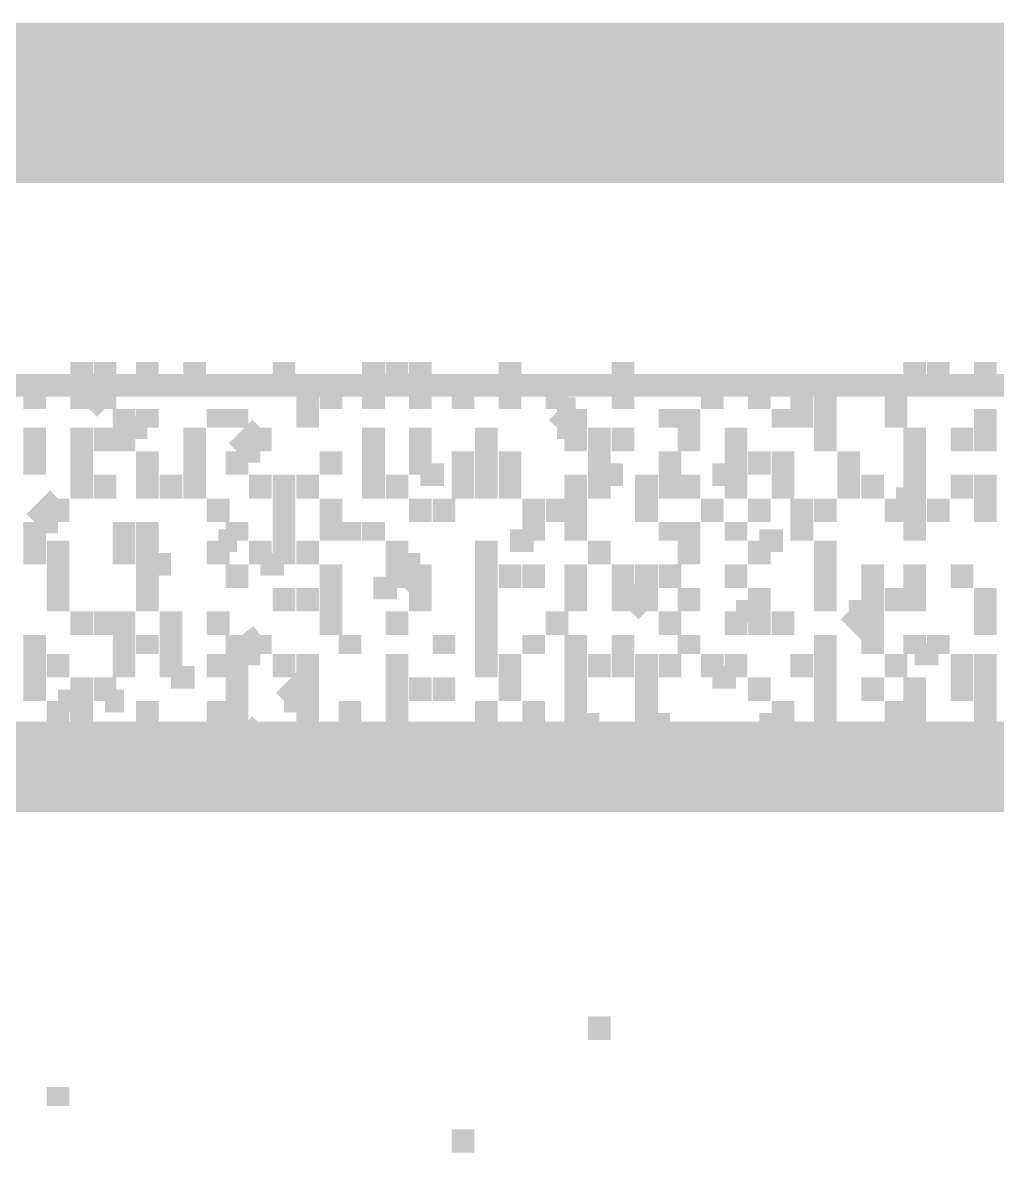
# Model space of a CAD drawing. Header units: millimetres. Extents: x 5 to 350, y 3 to 213.
# Drawn here: x 98.928 to 102.579, y 118.914 to 123.19 of the extents above; entities that cross this region are included whole.
import ezdxf

# ---------------------------------------------------------------- set-up
doc = ezdxf.new("R2010")
doc.units = ezdxf.units.MM
doc.layers.add('H', color=251, linetype='Continuous')
doc.layers.add('P', color=255, linetype='Continuous')

msp = doc.modelspace()

# ---------------------------------------------------------------- hatches: boundary and pattern name
at = {"layer": 'H', "linetype": 'Continuous'}
for points in [[(78.916, 122.59), (124.795, 123.19), (124.795, 122.59), (78.916, 122.59)], [(78.916, 122.59), (79.498, 123.19), (124.795, 123.19), (78.916, 122.59)]]:
    msp.add_hatch(color=256, dxfattribs=at).paths.add_polyline_path(points)

# ---------------------------------------------------------------- linework, layer by layer
at = {"layer": 'P'}
for points, const_width in [([(99.148, 121.832), (99.148, 121.92)], 0.085), ([(99.236, 121.832), (99.236, 121.92)], 0.085), ([(99.395, 121.832), (99.395, 121.92)], 0.085), ([(99.572, 121.832), (99.572, 121.92)], 0.085), ([(99.907, 121.832), (99.907, 121.92)], 0.085), ([(100.242, 121.832), (100.242, 121.92)], 0.085), ([(100.33, 121.832), (100.33, 121.92)], 0.085), ([(100.418, 121.832), (100.418, 121.92)], 0.085), ([(100.753, 121.832), (100.753, 121.92)], 0.085), ([(101.177, 121.832), (101.177, 121.92)], 0.085), ([(102.27, 121.832), (102.27, 121.92)], 0.085), ([(102.358, 121.832), (102.358, 121.92)], 0.085), ([(102.535, 121.832), (102.535, 121.92)], 0.085), ([(78.493, 121.832), (126.065, 121.832)], 0.085), ([(98.972, 121.744), (98.972, 121.832)], 0.085), ([(99.148, 121.832), (99.236, 121.832)], 0.085), ([(99.148, 121.832), (99.236, 121.744)], 0.085), ([(99.148, 121.744), (99.148, 121.832)], 0.085), ([(99.236, 121.744), (99.236, 121.832)], 0.085), ([(99.995, 121.744), (99.995, 121.832)], 0.085), ([(100.083, 121.744), (100.083, 121.832)], 0.085), ([(100.083, 121.744), (100.083, 121.832)], 0.085), ([(100.083, 121.744), (100.083, 121.832)], 0.085), ([(100.083, 121.744), (100.083, 121.832)], 0.085), ([(100.242, 121.832), (100.33, 121.832)], 0.085), ([(100.242, 121.744), (100.242, 121.832)], 0.085), ([(100.418, 121.744), (100.418, 121.832)], 0.085), ([(100.418, 121.744), (100.418, 121.832)], 0.085), ([(100.577, 121.744), (100.577, 121.832)], 0.085), ([(100.577, 121.744), (100.577, 121.832)], 0.085), ([(100.753, 121.744), (100.753, 121.832)], 0.085), ([(100.93, 121.744), (100.93, 121.832)], 0.085), ([(100.93, 121.744), (100.93, 121.832)], 0.085), ([(100.93, 121.744), (100.93, 121.832)], 0.085), ([(101.177, 121.744), (101.177, 121.832)], 0.085), ([(101.512, 121.744), (101.512, 121.832)], 0.085), ([(101.688, 121.744), (101.688, 121.832)], 0.085), ([(101.847, 121.744), (101.847, 121.832)], 0.085), ([(101.935, 121.744), (101.935, 121.832)], 0.085), ([(102.2, 121.744), (102.2, 121.832)], 0.085), ([(102.2, 121.744), (102.2, 121.832)], 0.085), ([(99.307, 121.673), (99.307, 121.744)], 0.085), ([(99.307, 121.673), (99.307, 121.744)], 0.085), ([(99.395, 121.673), (99.395, 121.744)], 0.085), ([(99.66, 121.673), (99.66, 121.744)], 0.085), ([(99.73, 121.673), (99.73, 121.744)], 0.085), ([(99.73, 121.673), (99.73, 121.744)], 0.085), ([(99.995, 121.673), (99.995, 121.744)], 0.085), ([(100.93, 121.744), (101, 121.744)], 0.085), ([(100.93, 121.673), (101, 121.744)], 0.085), ([(101, 121.673), (101, 121.744)], 0.085), ([(101, 121.673), (101, 121.744)], 0.085), ([(101.353, 121.673), (101.353, 121.744)], 0.085), ([(101.424, 121.673), (101.424, 121.744)], 0.085), ([(101.776, 121.673), (101.776, 121.744)], 0.085), ([(101.776, 121.673), (101.776, 121.744)], 0.085), ([(101.847, 121.673), (101.847, 121.744)], 0.085), ([(101.847, 121.673), (101.847, 121.744)], 0.085), ([(101.847, 121.673), (101.847, 121.744)], 0.085), ([(101.935, 121.673), (101.935, 121.744)], 0.085), ([(102.2, 121.673), (102.2, 121.744)], 0.085), ([(102.535, 121.673), (102.535, 121.744)], 0.085), ([(98.972, 121.585), (98.972, 121.673)], 0.085), ([(99.148, 121.585), (99.148, 121.673)], 0.085), ([(99.236, 121.585), (99.236, 121.673)], 0.085), ([(99.307, 121.673), (99.395, 121.673)], 0.085), ([(99.307, 121.585), (99.307, 121.673)], 0.085), ([(99.572, 121.585), (99.572, 121.673)], 0.085), ([(99.572, 121.585), (99.572, 121.673)], 0.085), ([(99.73, 121.585), (99.818, 121.673)], 0.085), ([(99.818, 121.585), (99.818, 121.673)], 0.085), ([(100.242, 121.585), (100.242, 121.673)], 0.085), ([(100.242, 121.585), (100.242, 121.673)], 0.085), ([(100.242, 121.585), (100.242, 121.673)], 0.085), ([(100.418, 121.585), (100.418, 121.673)], 0.085), ([(100.665, 121.585), (100.665, 121.673)], 0.085), ([(100.93, 121.673), (101, 121.673)], 0.085), ([(101, 121.585), (101, 121.673)], 0.085), ([(101.088, 121.585), (101.088, 121.673)], 0.085), ([(101.177, 121.585), (101.177, 121.673)], 0.085), ([(101.424, 121.585), (101.424, 121.673)], 0.085), ([(101.6, 121.585), (101.6, 121.673)], 0.085), ([(101.6, 121.585), (101.6, 121.673)], 0.085), ([(101.6, 121.585), (101.6, 121.673)], 0.085), ([(101.935, 121.585), (101.935, 121.673)], 0.085), ([(101.935, 121.585), (101.935, 121.673)], 0.085), ([(102.27, 121.585), (102.27, 121.673)], 0.085), ([(102.27, 121.585), (102.27, 121.673)], 0.085), ([(102.447, 121.585), (102.447, 121.673)], 0.085), ([(102.535, 121.585), (102.535, 121.673)], 0.085), ([(98.972, 121.497), (98.972, 121.585)], 0.085), ([(99.148, 121.497), (99.148, 121.585)], 0.085), ([(99.395, 121.497), (99.395, 121.585)], 0.085), ([(99.572, 121.585), (99.572, 121.497)], 0.085), ([(99.572, 121.497), (99.572, 121.585)], 0.085), ([(99.73, 121.585), (99.818, 121.585)], 0.085), ([(99.73, 121.497), (99.73, 121.585)], 0.085), ([(99.73, 121.497), (99.73, 121.585)], 0.085), ([(100.083, 121.497), (100.083, 121.585)], 0.085), ([(100.083, 121.497), (100.083, 121.585)], 0.085), ([(100.242, 121.497), (100.242, 121.585)], 0.085), ([(100.418, 121.497), (100.418, 121.585)], 0.085), ([(100.418, 121.497), (100.418, 121.585)], 0.085), ([(100.418, 121.497), (100.418, 121.585)], 0.085), ([(100.577, 121.497), (100.577, 121.585)], 0.085), ([(100.665, 121.497), (100.665, 121.585)], 0.085), ([(100.665, 121.497), (100.665, 121.585)], 0.085), ([(100.665, 121.497), (100.665, 121.585)], 0.085), ([(100.753, 121.497), (100.753, 121.585)], 0.085), ([(101.088, 121.497), (101.088, 121.585)], 0.085), ([(101.088, 121.497), (101.088, 121.585)], 0.085), ([(101.353, 121.497), (101.353, 121.585)], 0.085), ([(101.353, 121.497), (101.353, 121.585)], 0.085), ([(101.6, 121.497), (101.6, 121.585)], 0.085), ([(101.688, 121.497), (101.688, 121.585)], 0.085), ([(101.776, 121.497), (101.776, 121.585)], 0.085), ([(102.023, 121.497), (102.023, 121.585)], 0.085), ([(102.27, 121.497), (102.27, 121.585)], 0.085), ([(102.27, 121.497), (102.27, 121.585)], 0.085), ([(102.27, 121.497), (102.27, 121.585)], 0.085), ([(99.148, 121.408), (99.148, 121.497)], 0.085), ([(99.236, 121.408), (99.236, 121.497)], 0.085), ([(99.395, 121.408), (99.395, 121.497)], 0.085), ([(99.483, 121.408), (99.483, 121.497)], 0.085), ([(99.572, 121.408), (99.572, 121.497)], 0.085), ([(99.572, 121.408), (99.572, 121.497)], 0.085), ([(99.818, 121.408), (99.818, 121.497)], 0.085), ([(99.907, 121.408), (99.907, 121.497)], 0.085), ([(99.995, 121.408), (99.995, 121.497)], 0.085), ([(100.242, 121.408), (100.242, 121.497)], 0.085), ([(100.33, 121.408), (100.33, 121.497)], 0.085), ([(100.418, 121.497), (100.506, 121.497)], 0.085), ([(100.418, 121.497), (100.506, 121.497)], 0.085), ([(100.577, 121.408), (100.577, 121.497)], 0.085), ([(100.665, 121.408), (100.665, 121.497)], 0.085), ([(100.753, 121.408), (100.753, 121.497)], 0.085), ([(101, 121.408), (101, 121.497)], 0.085), ([(101.088, 121.497), (101.177, 121.497)], 0.085), ([(101.088, 121.408), (101.088, 121.497)], 0.085), ([(101.265, 121.408), (101.265, 121.497)], 0.085), ([(101.265, 121.408), (101.265, 121.497)], 0.085), ([(101.353, 121.497), (101.353, 121.408)], 0.085), ([(101.353, 121.408), (101.353, 121.497)], 0.085), ([(101.424, 121.408), (101.424, 121.497)], 0.085), ([(101.512, 121.497), (101.6, 121.497)], 0.085), ([(101.512, 121.497), (101.6, 121.497)], 0.085), ([(101.6, 121.408), (101.6, 121.497)], 0.085), ([(101.6, 121.408), (101.6, 121.497)], 0.085), ([(101.776, 121.408), (101.776, 121.497)], 0.085), ([(102.023, 121.408), (102.023, 121.497)], 0.085), ([(102.023, 121.408), (102.023, 121.497)], 0.085), ([(102.023, 121.408), (102.023, 121.497)], 0.085), ([(102.112, 121.408), (102.112, 121.497)], 0.085), ([(102.27, 121.408), (102.27, 121.497)], 0.085), ([(102.447, 121.408), (102.447, 121.497)], 0.085), ([(102.447, 121.408), (102.447, 121.497)], 0.085), ([(102.447, 121.408), (102.447, 121.497)], 0.085), ([(102.447, 121.408), (102.447, 121.497)], 0.085), ([(102.535, 121.408), (102.535, 121.497)], 0.085), ([(98.972, 121.32), (99.06, 121.408)], 0.085), ([(98.972, 121.32), (99.06, 121.408)], 0.085), ([(99.06, 121.32), (99.06, 121.408)], 0.085), ([(99.06, 121.32), (99.06, 121.408)], 0.085), ([(99.06, 121.32), (99.06, 121.408)], 0.085), ([(99.66, 121.32), (99.66, 121.408)], 0.085), ([(99.907, 121.32), (99.907, 121.408)], 0.085), ([(99.907, 121.32), (99.907, 121.408)], 0.085), ([(100.083, 121.32), (100.083, 121.408)], 0.085), ([(100.418, 121.32), (100.418, 121.408)], 0.085), ([(100.418, 121.32), (100.418, 121.408)], 0.085), ([(100.506, 121.32), (100.506, 121.408)], 0.085), ([(100.842, 121.32), (100.842, 121.408)], 0.085), ([(100.842, 121.32), (100.842, 121.408)], 0.085), ([(100.93, 121.32), (100.93, 121.408)], 0.085), ([(101, 121.32), (101, 121.408)], 0.085), ([(101.265, 121.32), (101.265, 121.408)], 0.085), ([(101.512, 121.32), (101.512, 121.408)], 0.085), ([(101.688, 121.32), (101.688, 121.408)], 0.085), ([(101.847, 121.32), (101.847, 121.408)], 0.085), ([(101.935, 121.32), (101.935, 121.408)], 0.085), ([(102.2, 121.408), (102.27, 121.408)], 0.085), ([(102.2, 121.408), (102.27, 121.408)], 0.085), ([(102.2, 121.408), (102.27, 121.408)], 0.085), ([(102.2, 121.32), (102.2, 121.408)], 0.085), ([(102.2, 121.32), (102.2, 121.408)], 0.085), ([(102.27, 121.32), (102.27, 121.408)], 0.085), ([(102.358, 121.32), (102.358, 121.408)], 0.085), ([(102.535, 121.32), (102.535, 121.408)], 0.085), ([(98.972, 121.25), (98.972, 121.32)], 0.085), ([(98.972, 121.25), (98.972, 121.32)], 0.085), ([(98.972, 121.25), (98.972, 121.32)], 0.085), ([(98.972, 121.32), (99.06, 121.32)], 0.085), ([(98.972, 121.32), (99.06, 121.32)], 0.085), ([(99.307, 121.25), (99.307, 121.32)], 0.085), ([(99.395, 121.25), (99.395, 121.32)], 0.085), ([(99.73, 121.25), (99.73, 121.32)], 0.085), ([(99.73, 121.25), (99.73, 121.32)], 0.085), ([(99.907, 121.25), (99.907, 121.32)], 0.085), ([(100.083, 121.25), (100.083, 121.32)], 0.085), ([(100.154, 121.25), (100.154, 121.32)], 0.085), ([(100.242, 121.25), (100.242, 121.32)], 0.085), ([(100.842, 121.25), (100.842, 121.32)], 0.085), ([(101, 121.25), (101, 121.32)], 0.085), ([(101.353, 121.25), (101.353, 121.32)], 0.085), ([(101.424, 121.25), (101.424, 121.32)], 0.085), ([(101.6, 121.25), (101.6, 121.32)], 0.085), ([(101.847, 121.25), (101.847, 121.32)], 0.085), ([(101.847, 121.25), (101.847, 121.32)], 0.085), ([(102.27, 121.25), (102.27, 121.32)], 0.085), ([(98.972, 121.162), (98.972, 121.25)], 0.085), ([(99.06, 121.162), (99.06, 121.25)], 0.085), ([(99.307, 121.162), (99.307, 121.25)], 0.085), ([(99.307, 121.162), (99.307, 121.25)], 0.085), ([(99.395, 121.162), (99.395, 121.25)], 0.085), ([(99.395, 121.162), (99.395, 121.25)], 0.085), ([(99.395, 121.162), (99.395, 121.25)], 0.085), ([(99.66, 121.25), (99.73, 121.25)], 0.085), ([(99.66, 121.25), (99.73, 121.25)], 0.085), ([(99.66, 121.162), (99.66, 121.25)], 0.085), ([(99.66, 121.162), (99.66, 121.25)], 0.085), ([(99.818, 121.162), (99.818, 121.25)], 0.085), ([(99.907, 121.162), (99.907, 121.25)], 0.085), ([(99.995, 121.162), (99.995, 121.25)], 0.085), ([(100.33, 121.162), (100.33, 121.25)], 0.085), ([(100.33, 121.162), (100.33, 121.25)], 0.085), ([(100.665, 121.162), (100.665, 121.25)], 0.085), ([(100.665, 121.162), (100.665, 121.25)], 0.085), ([(100.753, 121.25), (100.842, 121.25)], 0.085), ([(100.753, 121.25), (100.842, 121.25)], 0.085), ([(101.088, 121.162), (101.088, 121.25)], 0.085), ([(101.088, 121.162), (101.088, 121.25)], 0.085), ([(101.424, 121.162), (101.424, 121.25)], 0.085), ([(101.688, 121.25), (101.776, 121.25)], 0.085), ([(101.688, 121.25), (101.688, 121.162)], 0.085), ([(101.688, 121.162), (101.688, 121.25)], 0.085), ([(101.935, 121.162), (101.935, 121.25)], 0.085), ([(99.06, 121.073), (99.06, 121.162)], 0.085), ([(99.395, 121.162), (99.483, 121.162)], 0.085), ([(99.395, 121.073), (99.395, 121.162)], 0.085), ([(99.395, 121.073), (99.395, 121.162)], 0.085), ([(99.395, 121.073), (99.395, 121.162)], 0.085), ([(99.395, 121.073), (99.395, 121.162)], 0.085), ([(99.73, 121.073), (99.73, 121.162)], 0.085), ([(99.818, 121.162), (99.907, 121.162)], 0.085), ([(99.818, 121.162), (99.907, 121.162)], 0.085), ([(100.083, 121.073), (100.083, 121.162)], 0.085), ([(100.33, 121.073), (100.33, 121.162)], 0.085), ([(100.33, 121.073), (100.33, 121.162)], 0.085), ([(100.33, 121.073), (100.33, 121.162)], 0.085), ([(100.33, 121.162), (100.418, 121.162)], 0.085), ([(100.33, 121.162), (100.418, 121.073)], 0.085), ([(100.33, 121.073), (100.33, 121.162)], 0.085), ([(100.33, 121.073), (100.33, 121.162)], 0.085), ([(100.418, 121.073), (100.418, 121.162)], 0.085), ([(100.665, 121.073), (100.665, 121.162)], 0.085), ([(100.753, 121.073), (100.753, 121.162)], 0.085), ([(100.753, 121.073), (100.753, 121.162)], 0.085), ([(100.753, 121.073), (100.753, 121.162)], 0.085), ([(100.753, 121.073), (100.753, 121.162)], 0.085), ([(100.842, 121.073), (100.842, 121.162)], 0.085), ([(101, 121.073), (101, 121.162)], 0.085), ([(101.177, 121.073), (101.177, 121.162)], 0.085), ([(101.265, 121.073), (101.265, 121.162)], 0.085), ([(101.353, 121.073), (101.353, 121.162)], 0.085), ([(101.6, 121.073), (101.6, 121.162)], 0.085), ([(101.6, 121.073), (101.6, 121.162)], 0.085), ([(101.935, 121.073), (101.935, 121.162)], 0.085), ([(102.112, 121.073), (102.112, 121.162)], 0.085), ([(102.27, 121.073), (102.27, 121.162)], 0.085), ([(102.27, 121.073), (102.27, 121.162)], 0.085), ([(102.447, 121.073), (102.447, 121.162)], 0.085), ([(99.06, 120.985), (99.06, 121.073)], 0.085), ([(99.395, 120.985), (99.395, 121.073)], 0.085), ([(99.907, 120.985), (99.907, 121.073)], 0.085), ([(99.995, 120.985), (99.995, 121.073)], 0.085), ([(100.083, 120.985), (100.083, 121.073)], 0.085), ([(100.242, 121.073), (100.33, 121.073)], 0.085), ([(100.242, 121.073), (100.33, 121.073)], 0.085), ([(100.418, 120.985), (100.418, 121.073)], 0.085), ([(100.665, 120.985), (100.665, 121.073)], 0.085), ([(101, 120.985), (101, 121.073)], 0.085), ([(101, 120.985), (101, 121.073)], 0.085), ([(101, 120.985), (101, 121.073)], 0.085), ([(101, 120.985), (101, 121.073)], 0.085), ([(101.177, 121.073), (101.265, 120.985)], 0.085), ([(101.265, 120.985), (101.177, 121.073)], 0.085), ([(101.177, 120.985), (101.177, 121.073)], 0.085), ([(101.177, 120.985), (101.177, 121.073)], 0.085), ([(101.177, 120.985), (101.177, 121.073)], 0.085), ([(101.265, 120.985), (101.265, 121.073)], 0.085), ([(101.424, 120.985), (101.424, 121.073)], 0.085), ([(101.688, 120.985), (101.688, 121.073)], 0.085), ([(101.688, 120.985), (101.688, 121.073)], 0.085), ([(101.935, 120.985), (101.935, 121.073)], 0.085), ([(102.112, 120.985), (102.112, 121.073)], 0.085), ([(102.112, 120.985), (102.112, 121.073)], 0.085), ([(102.112, 120.985), (102.112, 121.073)], 0.085), ([(102.2, 120.985), (102.2, 121.073)], 0.085), ([(102.27, 120.985), (102.27, 121.073)], 0.085), ([(102.535, 120.985), (102.535, 121.073)], 0.085), ([(99.148, 120.897), (99.148, 120.985)], 0.085), ([(99.236, 120.897), (99.236, 120.985)], 0.085), ([(99.307, 120.897), (99.307, 120.985)], 0.085), ([(99.483, 120.897), (99.483, 120.985)], 0.085), ([(99.66, 120.897), (99.66, 120.985)], 0.085), ([(100.083, 120.897), (100.083, 120.985)], 0.085), ([(100.33, 120.897), (100.33, 120.985)], 0.085), ([(100.665, 120.897), (100.665, 120.985)], 0.085), ([(100.93, 120.897), (100.93, 120.985)], 0.085), ([(101.353, 120.897), (101.353, 120.985)], 0.085), ([(101.6, 120.985), (101.688, 120.985)], 0.085), ([(101.6, 120.985), (101.688, 120.985)], 0.085), ([(101.6, 120.897), (101.6, 120.985)], 0.085), ([(101.688, 120.897), (101.688, 120.985)], 0.085), ([(101.688, 120.897), (101.688, 120.985)], 0.085), ([(101.688, 120.897), (101.688, 120.985)], 0.085), ([(101.776, 120.897), (101.776, 120.985)], 0.085), ([(102.023, 120.985), (102.112, 120.985)], 0.085), ([(102.023, 120.985), (102.112, 120.897)], 0.085), ([(102.112, 120.897), (102.112, 120.985)], 0.085), ([(102.535, 120.897), (102.535, 120.985)], 0.085), ([(102.535, 120.897), (102.535, 120.985)], 0.085), ([(102.535, 120.897), (102.535, 120.985)], 0.085), ([(98.972, 120.826), (98.972, 120.897)], 0.085), ([(99.307, 120.826), (99.307, 120.897)], 0.085), ([(99.307, 120.826), (99.307, 120.897)], 0.085), ([(99.395, 120.826), (99.395, 120.897)], 0.085), ([(99.483, 120.826), (99.483, 120.897)], 0.085), ([(99.73, 120.826), (99.818, 120.897)], 0.085), ([(99.73, 120.826), (99.818, 120.897)], 0.085), ([(99.73, 120.826), (99.73, 120.897)], 0.085), ([(99.818, 120.826), (99.818, 120.897)], 0.085), ([(100.154, 120.826), (100.154, 120.897)], 0.085), ([(100.154, 120.826), (100.154, 120.897)], 0.085), ([(100.506, 120.826), (100.506, 120.897)], 0.085), ([(100.506, 120.826), (100.506, 120.897)], 0.085), ([(100.665, 120.826), (100.665, 120.897)], 0.085), ([(100.665, 120.826), (100.665, 120.897)], 0.085), ([(100.665, 120.826), (100.665, 120.897)], 0.085), ([(100.665, 120.826), (100.665, 120.897)], 0.085), ([(100.842, 120.826), (100.842, 120.897)], 0.085), ([(101, 120.826), (101, 120.897)], 0.085), ([(101.177, 120.826), (101.177, 120.897)], 0.085), ([(101.424, 120.826), (101.424, 120.897)], 0.085), ([(101.935, 120.826), (101.935, 120.897)], 0.085), ([(102.112, 120.826), (102.112, 120.897)], 0.085), ([(102.27, 120.826), (102.27, 120.897)], 0.085), ([(102.27, 120.826), (102.27, 120.897)], 0.085), ([(102.27, 120.826), (102.27, 120.897)], 0.085), ([(102.358, 120.826), (102.358, 120.897)], 0.085), ([(98.972, 120.738), (98.972, 120.826)], 0.085), ([(99.06, 120.738), (99.06, 120.826)], 0.085), ([(99.06, 120.738), (99.06, 120.826)], 0.085), ([(99.06, 120.738), (99.06, 120.826)], 0.085), ([(99.06, 120.738), (99.06, 120.826)], 0.085), ([(99.307, 120.738), (99.307, 120.826)], 0.085), ([(99.483, 120.738), (99.483, 120.826)], 0.085), ([(99.483, 120.738), (99.483, 120.826)], 0.085), ([(99.66, 120.738), (99.66, 120.826)], 0.085), ([(99.73, 120.826), (99.818, 120.826)], 0.085), ([(99.73, 120.738), (99.73, 120.826)], 0.085), ([(99.907, 120.738), (99.907, 120.826)], 0.085), ([(99.995, 120.738), (99.995, 120.826)], 0.085), ([(100.33, 120.738), (100.33, 120.826)], 0.085), ([(100.33, 120.738), (100.33, 120.826)], 0.085), ([(100.665, 120.738), (100.665, 120.826)], 0.085), ([(100.753, 120.738), (100.753, 120.826)], 0.085), ([(101, 120.738), (101, 120.826)], 0.085), ([(101.088, 120.738), (101.088, 120.826)], 0.085), ([(101.177, 120.738), (101.177, 120.826)], 0.085), ([(101.265, 120.738), (101.265, 120.826)], 0.085), ([(101.353, 120.738), (101.353, 120.826)], 0.085), ([(101.512, 120.738), (101.512, 120.826)], 0.085), ([(101.512, 120.738), (101.512, 120.826)], 0.085), ([(101.6, 120.738), (101.6, 120.826)], 0.085), ([(101.6, 120.738), (101.6, 120.826)], 0.085), ([(101.6, 120.738), (101.6, 120.826)], 0.085), ([(101.847, 120.738), (101.847, 120.826)], 0.085), ([(101.935, 120.738), (101.935, 120.826)], 0.085), ([(101.935, 120.738), (101.935, 120.826)], 0.085), ([(102.2, 120.738), (102.2, 120.826)], 0.085), ([(102.27, 120.826), (102.358, 120.826)], 0.085), ([(102.27, 120.826), (102.358, 120.826)], 0.085), ([(102.447, 120.738), (102.447, 120.826)], 0.085), ([(102.535, 120.738), (102.535, 120.826)], 0.085), ([(98.972, 120.65), (98.972, 120.738)], 0.085), ([(99.148, 120.65), (99.148, 120.738)], 0.085), ([(99.236, 120.65), (99.236, 120.738)], 0.085), ([(99.236, 120.65), (99.236, 120.738)], 0.085), ([(99.483, 120.738), (99.572, 120.738)], 0.085), ([(99.73, 120.65), (99.73, 120.738)], 0.085), ([(99.907, 120.65), (99.995, 120.738)], 0.085), ([(99.995, 120.65), (99.995, 120.738)], 0.085), ([(99.995, 120.65), (99.995, 120.738)], 0.085), ([(100.33, 120.65), (100.33, 120.738)], 0.085), ([(100.418, 120.65), (100.418, 120.738)], 0.085), ([(100.418, 120.65), (100.418, 120.738)], 0.085), ([(100.418, 120.65), (100.418, 120.738)], 0.085), ([(100.506, 120.65), (100.506, 120.738)], 0.085), ([(100.753, 120.65), (100.753, 120.738)], 0.085), ([(101, 120.65), (101, 120.738)], 0.085), ([(101.265, 120.65), (101.265, 120.738)], 0.085), ([(101.265, 120.65), (101.265, 120.738)], 0.085), ([(101.512, 120.738), (101.6, 120.738)], 0.085), ([(101.512, 120.738), (101.6, 120.738)], 0.085), ([(101.688, 120.65), (101.688, 120.738)], 0.085), ([(101.935, 120.65), (101.935, 120.738)], 0.085), ([(102.112, 120.65), (102.112, 120.738)], 0.085), ([(102.27, 120.65), (102.27, 120.738)], 0.085), ([(102.447, 120.738), (102.447, 120.65)], 0.085), ([(102.447, 120.65), (102.447, 120.738)], 0.085), ([(102.535, 120.65), (102.535, 120.738)], 0.085), ([(102.535, 120.65), (102.535, 120.738)], 0.085), ([(99.06, 120.65), (99.148, 120.65)], 0.085), ([(99.06, 120.65), (99.148, 120.65)], 0.085), ([(99.06, 120.562), (99.06, 120.65)], 0.085), ([(99.06, 120.562), (99.06, 120.65)], 0.085), ([(99.148, 120.562), (99.148, 120.65)], 0.085), ([(99.236, 120.65), (99.307, 120.65)], 0.085), ([(99.395, 120.562), (99.395, 120.65)], 0.085), ([(99.395, 120.562), (99.395, 120.65)], 0.085), ([(99.66, 120.562), (99.66, 120.65)], 0.085), ([(99.73, 120.562), (99.73, 120.65)], 0.085), ([(99.907, 120.65), (99.995, 120.65)], 0.085), ([(99.995, 120.562), (99.995, 120.65)], 0.085), ([(99.995, 120.562), (99.995, 120.65)], 0.085), ([(100.154, 120.562), (100.154, 120.65)], 0.085), ([(100.154, 120.562), (100.154, 120.65)], 0.085), ([(100.154, 120.562), (100.154, 120.65)], 0.085), ([(100.33, 120.562), (100.33, 120.65)], 0.085), ([(100.33, 120.562), (100.33, 120.65)], 0.085), ([(100.665, 120.562), (100.665, 120.65)], 0.085), ([(100.842, 120.562), (100.842, 120.65)], 0.085), ([(100.842, 120.562), (100.842, 120.65)], 0.085), ([(100.842, 120.562), (100.842, 120.65)], 0.085), ([(100.842, 120.562), (100.842, 120.65)], 0.085), ([(101, 120.562), (101, 120.65)], 0.085), ([(101.265, 120.562), (101.265, 120.65)], 0.085), ([(101.776, 120.562), (101.776, 120.65)], 0.085), ([(101.935, 120.562), (101.935, 120.65)], 0.085), ([(101.935, 120.562), (101.935, 120.65)], 0.085), ([(102.2, 120.562), (102.2, 120.65)], 0.085), ([(102.27, 120.562), (102.27, 120.65)], 0.085), ([(102.535, 120.562), (102.535, 120.65)], 0.085), ([(78.493, 120.403), (126.065, 120.403)], 0.339), ([(126.065, 120.403), (78.493, 120.403)], 0.339), ([(99.148, 120.474), (99.148, 120.562)], 0.085), ([(99.307, 120.474), (99.307, 120.562)], 0.085), ([(99.572, 120.474), (99.572, 120.562)], 0.085), ([(99.73, 120.474), (99.818, 120.562)], 0.085), ([(99.73, 120.474), (99.73, 120.562)], 0.085), ([(99.73, 120.474), (99.73, 120.562)], 0.085), ([(99.818, 120.474), (99.818, 120.562)], 0.085), ([(99.995, 120.474), (99.995, 120.562)], 0.085), ([(100.083, 120.474), (100.083, 120.562)], 0.085), ([(100.154, 120.474), (100.154, 120.562)], 0.085), ([(100.418, 120.474), (100.418, 120.562)], 0.085), ([(100.506, 120.474), (100.506, 120.562)], 0.085), ([(100.753, 120.474), (100.753, 120.562)], 0.085), ([(101, 120.562), (101.088, 120.562)], 0.085), ([(101, 120.562), (101.088, 120.562)], 0.085), ([(101, 120.474), (101, 120.562)], 0.085), ([(101.088, 120.474), (101.088, 120.562)], 0.085), ([(101.088, 120.474), (101.088, 120.562)], 0.085), ([(101.265, 120.562), (101.353, 120.562)], 0.085), ([(101.353, 120.562), (101.265, 120.562)], 0.085), ([(101.265, 120.474), (101.265, 120.562)], 0.085), ([(101.353, 120.474), (101.353, 120.562)], 0.085), ([(101.424, 120.474), (101.424, 120.562)], 0.085), ([(101.6, 120.474), (101.6, 120.562)], 0.085), ([(101.688, 120.562), (101.776, 120.562)], 0.085), ([(101.688, 120.562), (101.776, 120.562)], 0.085), ([(101.688, 120.474), (101.688, 120.562)], 0.085), ([(101.776, 120.474), (101.776, 120.562)], 0.085), ([(101.847, 120.474), (101.847, 120.562)], 0.085), ([(101.935, 120.474), (101.935, 120.562)], 0.085), ([(101.935, 120.474), (101.935, 120.562)], 0.085), ([(101.935, 120.474), (101.935, 120.562)], 0.085), ([(102.2, 120.474), (102.2, 120.562)], 0.085), ([(102.2, 120.474), (102.2, 120.562)], 0.085), ([(102.2, 120.474), (102.2, 120.562)], 0.085), ([(102.535, 120.474), (102.535, 120.562)], 0.085), ([(98.972, 120.403), (98.972, 120.474)], 0.085), ([(99.395, 120.403), (99.395, 120.474)], 0.085), ([(99.66, 120.403), (99.66, 120.474)], 0.085), ([(99.73, 120.474), (99.818, 120.474)], 0.085), ([(99.818, 120.403), (99.818, 120.474)], 0.085), ([(100.154, 120.403), (100.154, 120.474)], 0.085), ([(100.33, 120.403), (100.33, 120.474)], 0.085), ([(100.418, 120.403), (100.506, 120.474)], 0.085), ([(100.506, 120.403), (100.418, 120.474)], 0.085), ([(100.506, 120.403), (100.506, 120.474)], 0.085), ([(100.577, 120.403), (100.577, 120.474)], 0.085), ([(100.665, 120.403), (100.665, 120.474)], 0.085), ([(101, 120.403), (101, 120.474)], 0.085), ([(101.088, 120.403), (101.088, 120.474)], 0.085), ([(101.424, 120.403), (101.424, 120.474)], 0.085), ([(102.023, 120.403), (102.023, 120.474)], 0.085), ([(102.023, 120.403), (102.023, 120.474)], 0.085), ([(102.27, 120.403), (102.27, 120.474)], 0.085), ([(102.358, 120.403), (102.358, 120.474)], 0.085), ([(102.358, 120.403), (102.358, 120.474)], 0.085), ([(102.535, 120.403), (102.535, 120.474)], 0.085), ([(99.06, 120.315), (99.06, 120.403)], 0.085), ([(99.572, 120.403), (99.66, 120.403)], 0.085), ([(99.572, 120.403), (99.66, 120.403)], 0.085), ([(100.418, 120.403), (100.506, 120.403)], 0.085), ([(100.506, 120.403), (100.506, 120.315)], 0.085), ([(100.506, 120.315), (100.506, 120.403)], 0.085), ([(101.088, 120.315), (101.088, 120.403)], 0.085), ([(101.088, 120.315), (101.088, 120.403)], 0.085), ([(101.088, 119.38), (101.088, 119.468)], 0.085), ([(99.06, 119.133), (99.06, 119.204)], 0.085), ([(100.577, 118.957), (100.577, 119.045)], 0.085)]:
    msp.add_lwpolyline(points, dxfattribs=dict(at, const_width=const_width))

doc.saveas('drawing.dxf')
